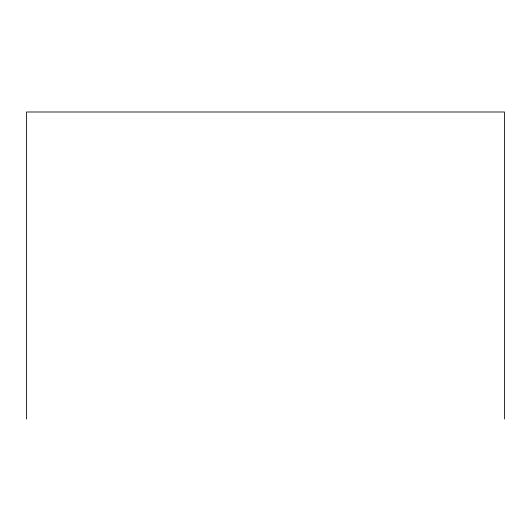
<?xml version="1.0" encoding="UTF-8"?>
<svg xmlns="http://www.w3.org/2000/svg" width="531" height="531" viewBox="0 0 531 531"><rect width="100%" height="100%" fill="white"/><g stroke="black" fill="none" stroke-linecap="round" stroke-linejoin="round"><path stroke-width="0.8" d="M504.45 419.005L504.45 111.995L26.55 111.995L26.55 419.005"/></g></svg>
